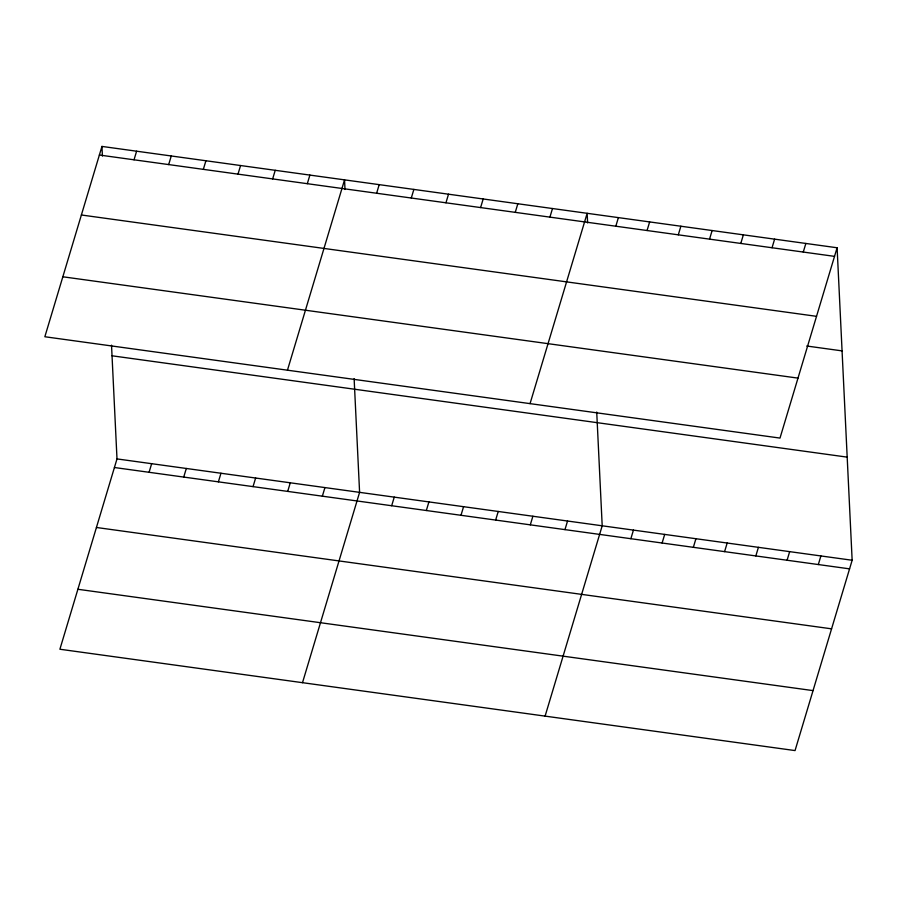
<?xml version="1.0" encoding="UTF-8"?>
<svg xmlns="http://www.w3.org/2000/svg" width="897" height="897" viewBox="0 0 897 897"><rect width="100%" height="100%" fill="white"/><g stroke="black" fill="none" stroke-linecap="round" stroke-linejoin="round"><path stroke-width="1.35" d="M101.955 146.424L44.85 336.745L779.998 438.084L837.103 247.763L101.955 146.424L102.415 156.044M134.023 159.801L136.613 151.201M168.681 164.577L171.26 155.977M203.339 169.354L205.918 160.754M111.52 345.166L117.002 458.916L59.897 649.237L795.045 750.576L852.15 560.255L837.103 247.763M237.997 174.13L240.575 165.53M149.07 472.293L151.66 463.693M272.654 178.907L275.233 170.307M183.728 477.069L186.318 468.469M307.312 183.683L309.891 175.083M218.386 481.846L220.965 473.246M287.455 370.192L344.549 179.86L345.009 189.491M253.044 486.623L255.623 478.023M376.628 193.236L379.207 184.636M287.702 491.399L290.28 482.799M411.286 198.024L413.865 189.413M322.359 496.176L324.938 487.576M445.944 202.8L448.522 194.189M302.502 682.684L359.596 492.352L354.124 378.612M480.601 207.577L483.18 198.977M391.675 505.74L394.254 497.129M515.259 212.354L517.838 203.754M426.333 510.516L428.912 501.916M549.917 217.13L552.496 208.53M460.991 515.293L463.57 506.693M530.049 403.628L587.154 213.307L587.613 222.927M495.649 520.069L498.227 511.469M615.813 226.212L618.392 217.612M530.306 524.846L532.885 516.246M647.062 230.518L649.641 221.918M564.964 529.622L567.543 521.022M678.3 234.823L680.879 226.223M545.096 716.12L602.201 525.799L596.718 412.048M709.549 239.129L712.128 230.529M630.86 538.705L633.439 530.105M740.787 243.446L743.366 234.835M662.109 543.01L664.688 534.41M772.037 247.751L774.616 239.151M693.347 547.327L695.926 538.716M803.275 252.057L805.854 243.457M724.597 551.633L727.175 543.033M755.835 555.938L758.413 547.338M787.084 560.244L789.663 551.644M818.322 564.549L820.901 555.949M99.365 155.024L834.524 256.363M81.38 214.988L816.528 316.327M806.751 346.018L842.07 350.884M62.846 276.781L797.994 378.119M112.035 355.795L847.183 457.134M117.002 458.916L852.15 560.255M114.424 467.516L849.571 568.855M96.428 527.481L831.575 628.831M77.893 589.273L813.041 690.612"/></g></svg>
